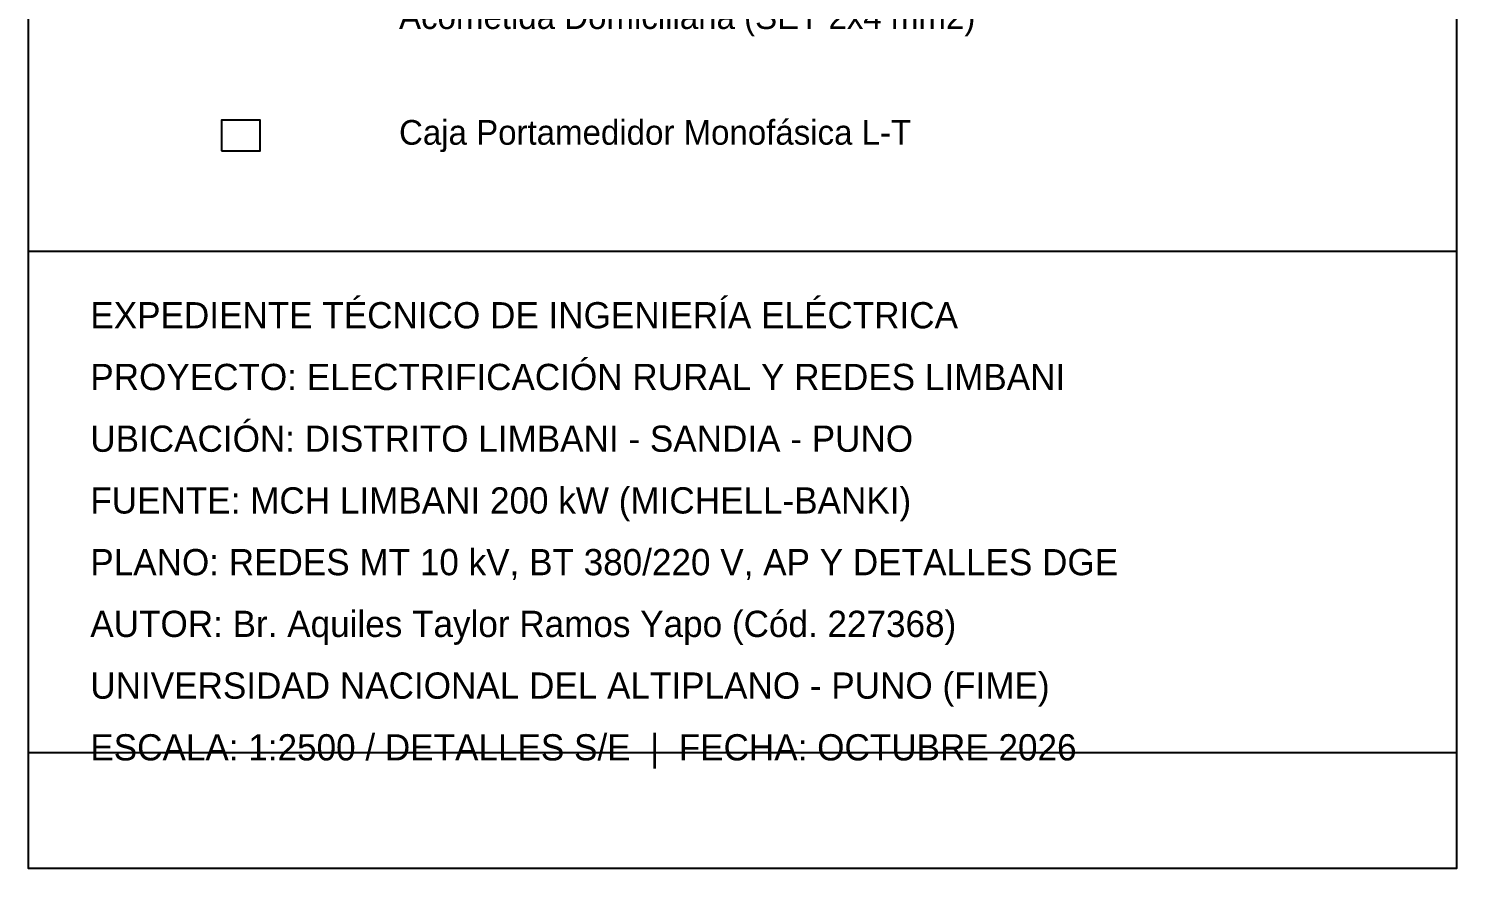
# Model space of a CAD drawing. Header units: metres. Extents: x 425183 to 427629, y 8434421 to 8436790.
# Drawn here: x 425780 to 425965, y 8435535 to 8435643.9 of the extents above; entities that cross this region are included whole.
import ezdxf

# ---------------------------------------------------------------- set-up
doc = ezdxf.new("R2010")
doc.units = ezdxf.units.M
doc.layers.add('09_CUADRO_LEYENDA_ROTULO', color=7, linetype='Continuous')
doc.layers.add('12_CAJAS_PORTAMEDIDOR_LT', color=2, linetype='Continuous')

msp = doc.modelspace()

# ---------------------------------------------------------------- linework, layer by layer
at = {"layer": '09_CUADRO_LEYENDA_ROTULO', "color": 7}
for points in [[(425780, 8435800), (425965, 8435800), (425965, 8435550), (425780, 8435550), (425780, 8435800)], [(425780, 8435615), (425965, 8435615), (425965, 8435535), (425780, 8435535), (425780, 8435615)]]:
    msp.add_lwpolyline(points, dxfattribs=at)
at = {"layer": '12_CAJAS_PORTAMEDIDOR_LT', "color": 2}
msp.add_lwpolyline([(425805, 8435628), (425810, 8435628), (425810, 8435632), (425805, 8435632), (425805, 8435628)], dxfattribs=at)

# ---------------------------------------------------------------- texts
at = {"layer": '09_CUADRO_LEYENDA_ROTULO', "color": 7}
for s, p in [('Acometida Domiciliaria (SET 2x4 mm2)', (425828, 8435643.8)), ('Caja Portamedidor Monofásica L-T', (425828, 8435628.8))]:
    msp.add_text(s, height=3.2, dxfattribs=at).set_placement(p)
at = {"layer": '09_CUADRO_LEYENDA_ROTULO', "color": 2}
for s, p in [('EXPEDIENTE TÉCNICO DE INGENIERÍA ELÉCTRICA', (425788, 8435605)), ('PROYECTO: ELECTRIFICACIÓN RURAL Y REDES LIMBANI', (425788, 8435597)), ('UBICACIÓN: DISTRITO LIMBANI - SANDIA - PUNO', (425788, 8435589)), ('FUENTE: MCH LIMBANI 200 kW (MICHELL-BANKI)', (425788, 8435581)), ('PLANO: REDES MT 10 kV, BT 380/220 V, AP Y DETALLES DGE', (425788, 8435573)), ('AUTOR: Br. Aquiles Taylor Ramos Yapo (Cód. 227368)', (425788, 8435565)), ('UNIVERSIDAD NACIONAL DEL ALTIPLANO - PUNO (FIME)', (425788, 8435557)), ('ESCALA: 1:2500 / DETALLES S/E  |  FECHA: OCTUBRE 2026', (425788, 8435549))]:
    msp.add_text(s, height=3.4, dxfattribs=at).set_placement(p)

doc.saveas('drawing.dxf')
